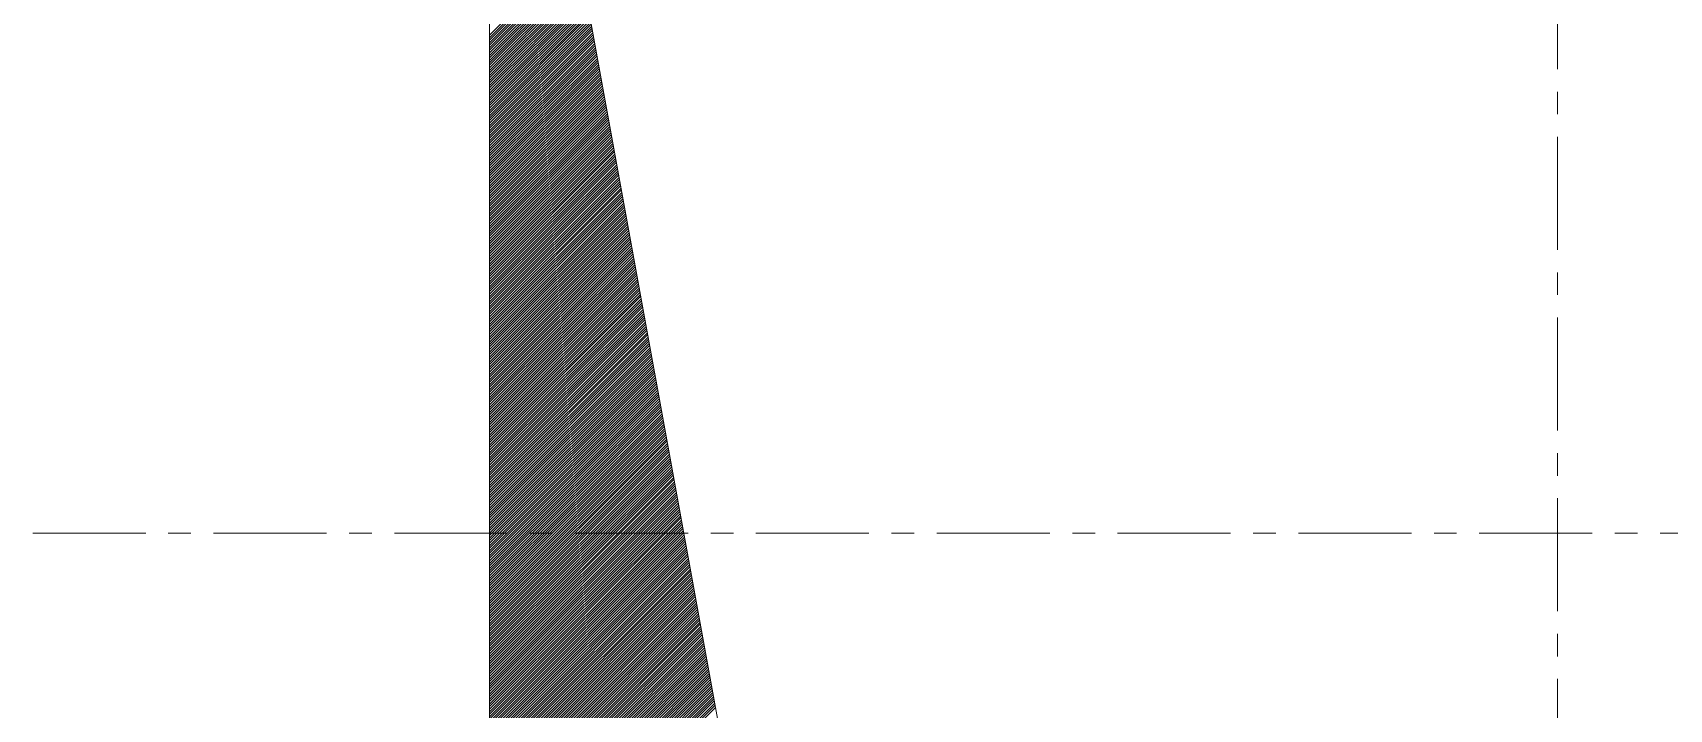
# Model space of a CAD drawing. Header units: millimetres. Extents: x -1319 to 21258, y 11161 to 27532.
# Drawn here: x 16919.7 to 17034.6, y 18629.6 to 18677.2 of the extents above; entities that cross this region are included whole.
import ezdxf

# ---------------------------------------------------------------- set-up
doc = ezdxf.new("R2010")
doc.units = ezdxf.units.MM
doc.linetypes.add('CENTER', pattern=[12.7, 7.9375, -1.5875, 1.5875, -1.5875])
doc.layers.add('CEN', color=1, linetype='CENTER', lineweight=9)
doc.layers.add('CIVIL', color=6, linetype='Continuous', lineweight=9)

# ---------------------------------------------------------------- blocks, each defined once
blk = doc.blocks.new('A$C8184bacf')
at = {"layer": 'CEN', "color": 1}
for p, q in [((11300, -4947.08, 448149755.6), (11300, -4732.9, 448149755.6)), ((11192.91, -4839.99, 448149755.6), (11407.09, -4839.99, 448149755.6))]:
    blk.add_line(p, q, dxfattribs=at)
at = {"layer": 'CIVIL', "color": 1}
for p, q in [((11225, -4914.99, 448149755.6), (11225, -4764.99, 448149755.6)), ((11225, -4764.99, 448149755.6), (11245, -4874.99, 448149755.6))]:
    blk.add_line(p, q, dxfattribs=at)
at = {"layer": 'CIVIL', "color": 1, "linetype": 'Continuous'}
for p, q in [((11231.15, -4798.84, 448149755.6), (11225, -4804.99, 448149755.6)), ((11231.18, -4798.99, 448149755.6), (11225, -4805.17, 448149755.6)), ((11231.21, -4799.14, 448149755.6), (11225, -4805.35, 448149755.6)), ((11231.24, -4799.29, 448149755.6), (11225, -4805.52, 448149755.6)), ((11231.26, -4799.44, 448149755.6), (11225, -4805.7, 448149755.6)), ((11231.29, -4799.59, 448149755.6), (11225, -4805.88, 448149755.6)), ((11231.32, -4799.74, 448149755.6), (11225, -4806.05, 448149755.6)), ((11231.34, -4799.89, 448149755.6), (11225, -4806.23, 448149755.6)), ((11231.37, -4800.03, 448149755.6), (11225, -4806.41, 448149755.6)), ((11231.4, -4800.18, 448149755.6), (11225, -4806.58, 448149755.6)), ((11231.43, -4800.33, 448149755.6), (11225, -4806.76, 448149755.6)), ((11231.45, -4800.48, 448149755.6), (11225, -4806.94, 448149755.6)), ((11231.48, -4800.63, 448149755.6), (11225, -4807.11, 448149755.6)), ((11231.51, -4800.78, 448149755.6), (11225, -4807.29, 448149755.6)), ((11231.53, -4800.93, 448149755.6), (11225, -4807.47, 448149755.6)), ((11231.56, -4801.08, 448149755.6), (11225, -4807.64, 448149755.6)), ((11231.59, -4801.23, 448149755.6), (11225, -4807.82, 448149755.6)), ((11231.62, -4801.38, 448149755.6), (11225, -4808, 448149755.6)), ((11231.64, -4801.53, 448149755.6), (11225, -4808.17, 448149755.6)), ((11231.67, -4801.68, 448149755.6), (11225, -4808.35, 448149755.6)), ((11231.7, -4801.83, 448149755.6), (11225, -4808.53, 448149755.6)), ((11231.73, -4801.98, 448149755.6), (11225, -4808.7, 448149755.6)), ((11231.75, -4802.13, 448149755.6), (11225, -4808.88, 448149755.6)), ((11231.78, -4802.28, 448149755.6), (11225, -4809.06, 448149755.6)), ((11231.81, -4802.43, 448149755.6), (11225, -4809.24, 448149755.6)), ((11231.83, -4802.58, 448149755.6), (11225, -4809.41, 448149755.6)), ((11231.86, -4802.73, 448149755.6), (11225, -4809.59, 448149755.6)), ((11231.89, -4802.88, 448149755.6), (11225, -4809.77, 448149755.6)), ((11231.92, -4803.03, 448149755.6), (11225, -4809.94, 448149755.6)), ((11231.94, -4803.18, 448149755.6), (11225, -4810.12, 448149755.6)), ((11231.97, -4803.33, 448149755.6), (11225, -4810.3, 448149755.6)), ((11232, -4803.48, 448149755.6), (11225, -4810.47, 448149755.6)), ((11232.02, -4803.62, 448149755.6), (11225, -4810.65, 448149755.6)), ((11232.05, -4803.77, 448149755.6), (11225, -4810.83, 448149755.6)), ((11232.08, -4803.92, 448149755.6), (11225, -4811, 448149755.6)), ((11232.11, -4804.07, 448149755.6), (11225, -4811.18, 448149755.6)), ((11232.13, -4804.22, 448149755.6), (11225, -4811.36, 448149755.6)), ((11232.16, -4804.37, 448149755.6), (11225, -4811.53, 448149755.6)), ((11232.19, -4804.52, 448149755.6), (11225, -4811.71, 448149755.6)), ((11232.21, -4804.67, 448149755.6), (11225, -4811.89, 448149755.6)), ((11232.24, -4804.82, 448149755.6), (11225, -4812.06, 448149755.6)), ((11232.27, -4804.97, 448149755.6), (11225, -4812.24, 448149755.6)), ((11232.3, -4805.12, 448149755.6), (11225, -4812.42, 448149755.6)), ((11232.32, -4805.27, 448149755.6), (11225, -4812.59, 448149755.6)), ((11232.35, -4805.42, 448149755.6), (11225, -4812.77, 448149755.6)), ((11232.38, -4805.57, 448149755.6), (11225, -4812.95, 448149755.6)), ((11232.41, -4805.72, 448149755.6), (11225, -4813.12, 448149755.6)), ((11232.43, -4805.87, 448149755.6), (11225, -4813.3, 448149755.6)), ((11232.46, -4806.02, 448149755.6), (11225, -4813.48, 448149755.6)), ((11232.49, -4806.17, 448149755.6), (11225, -4813.65, 448149755.6)), ((11232.51, -4806.32, 448149755.6), (11225, -4813.83, 448149755.6)), ((11232.54, -4806.47, 448149755.6), (11225, -4814.01, 448149755.6)), ((11232.57, -4806.62, 448149755.6), (11225, -4814.18, 448149755.6)), ((11232.6, -4806.77, 448149755.6), (11225, -4814.36, 448149755.6)), ((11232.62, -4806.92, 448149755.6), (11225, -4814.54, 448149755.6)), ((11232.65, -4807.07, 448149755.6), (11225, -4814.72, 448149755.6)), ((11232.68, -4807.21, 448149755.6), (11225, -4814.89, 448149755.6)), ((11232.7, -4807.36, 448149755.6), (11225, -4815.07, 448149755.6)), ((11232.73, -4807.51, 448149755.6), (11225, -4815.25, 448149755.6)), ((11232.76, -4807.66, 448149755.6), (11225, -4815.42, 448149755.6)), ((11232.79, -4807.81, 448149755.6), (11225, -4815.6, 448149755.6)), ((11232.81, -4807.96, 448149755.6), (11225, -4815.78, 448149755.6)), ((11232.84, -4808.11, 448149755.6), (11225, -4815.95, 448149755.6)), ((11232.87, -4808.26, 448149755.6), (11225, -4816.13, 448149755.6)), ((11232.89, -4808.41, 448149755.6), (11225, -4816.31, 448149755.6)), ((11232.92, -4808.56, 448149755.6), (11225, -4816.48, 448149755.6)), ((11232.95, -4808.71, 448149755.6), (11225, -4816.66, 448149755.6)), ((11232.98, -4808.86, 448149755.6), (11225, -4816.84, 448149755.6)), ((11233, -4809.01, 448149755.6), (11225, -4817.01, 448149755.6)), ((11233.03, -4809.16, 448149755.6), (11225, -4817.19, 448149755.6)), ((11233.06, -4809.31, 448149755.6), (11225, -4817.37, 448149755.6)), ((11233.09, -4809.46, 448149755.6), (11225, -4817.54, 448149755.6)), ((11233.11, -4809.61, 448149755.6), (11225, -4817.72, 448149755.6)), ((11233.14, -4809.76, 448149755.6), (11225, -4817.9, 448149755.6)), ((11233.17, -4809.91, 448149755.6), (11225, -4818.07, 448149755.6)), ((11233.19, -4810.06, 448149755.6), (11225, -4818.25, 448149755.6)), ((11233.22, -4810.21, 448149755.6), (11225, -4818.43, 448149755.6)), ((11233.25, -4810.36, 448149755.6), (11225, -4818.6, 448149755.6)), ((11233.28, -4810.51, 448149755.6), (11225, -4818.78, 448149755.6)), ((11233.3, -4810.66, 448149755.6), (11225, -4818.96, 448149755.6)), ((11233.33, -4810.8, 448149755.6), (11225, -4819.13, 448149755.6)), ((11233.36, -4810.95, 448149755.6), (11225, -4819.31, 448149755.6)), ((11233.38, -4811.1, 448149755.6), (11225, -4819.49, 448149755.6)), ((11233.41, -4811.25, 448149755.6), (11225, -4819.66, 448149755.6)), ((11233.44, -4811.4, 448149755.6), (11225, -4819.84, 448149755.6)), ((11233.47, -4811.55, 448149755.6), (11225, -4820.02, 448149755.6)), ((11233.49, -4811.7, 448149755.6), (11225, -4820.2, 448149755.6)), ((11233.52, -4811.85, 448149755.6), (11225, -4820.37, 448149755.6)), ((11233.55, -4812, 448149755.6), (11225, -4820.55, 448149755.6)), ((11233.57, -4812.15, 448149755.6), (11225, -4820.73, 448149755.6)), ((11233.6, -4812.3, 448149755.6), (11225, -4820.9, 448149755.6)), ((11233.63, -4812.45, 448149755.6), (11225, -4821.08, 448149755.6)), ((11233.66, -4812.6, 448149755.6), (11225, -4821.26, 448149755.6)), ((11233.68, -4812.75, 448149755.6), (11225, -4821.43, 448149755.6)), ((11233.71, -4812.9, 448149755.6), (11225, -4821.61, 448149755.6)), ((11233.74, -4813.05, 448149755.6), (11225, -4821.79, 448149755.6)), ((11233.76, -4813.2, 448149755.6), (11225, -4821.96, 448149755.6)), ((11233.79, -4813.35, 448149755.6), (11225, -4822.14, 448149755.6)), ((11233.82, -4813.5, 448149755.6), (11225, -4822.32, 448149755.6)), ((11233.85, -4813.65, 448149755.6), (11225, -4822.49, 448149755.6)), ((11233.87, -4813.8, 448149755.6), (11225, -4822.67, 448149755.6)), ((11233.9, -4813.95, 448149755.6), (11225, -4822.85, 448149755.6)), ((11233.93, -4814.1, 448149755.6), (11225, -4823.02, 448149755.6)), ((11233.96, -4814.25, 448149755.6), (11225, -4823.2, 448149755.6)), ((11233.98, -4814.39, 448149755.6), (11225, -4823.38, 448149755.6)), ((11234.01, -4814.54, 448149755.6), (11225, -4823.55, 448149755.6)), ((11234.04, -4814.69, 448149755.6), (11225, -4823.73, 448149755.6)), ((11234.06, -4814.84, 448149755.6), (11225, -4823.91, 448149755.6)), ((11234.09, -4814.99, 448149755.6), (11225, -4824.08, 448149755.6)), ((11234.12, -4815.14, 448149755.6), (11225, -4824.26, 448149755.6)), ((11234.15, -4815.29, 448149755.6), (11225, -4824.44, 448149755.6)), ((11234.17, -4815.44, 448149755.6), (11225, -4824.61, 448149755.6)), ((11234.2, -4815.59, 448149755.6), (11225, -4824.79, 448149755.6)), ((11234.23, -4815.74, 448149755.6), (11225, -4824.97, 448149755.6)), ((11234.25, -4815.89, 448149755.6), (11225, -4825.14, 448149755.6)), ((11234.28, -4816.04, 448149755.6), (11225, -4825.32, 448149755.6)), ((11234.31, -4816.19, 448149755.6), (11225, -4825.5, 448149755.6)), ((11234.34, -4816.34, 448149755.6), (11225, -4825.68, 448149755.6)), ((11234.36, -4816.49, 448149755.6), (11225, -4825.85, 448149755.6)), ((11234.39, -4816.64, 448149755.6), (11225, -4826.03, 448149755.6)), ((11234.42, -4816.79, 448149755.6), (11225, -4826.21, 448149755.6)), ((11234.44, -4816.94, 448149755.6), (11225, -4826.38, 448149755.6)), ((11234.47, -4817.09, 448149755.6), (11225, -4826.56, 448149755.6)), ((11234.5, -4817.24, 448149755.6), (11225, -4826.74, 448149755.6)), ((11234.53, -4817.39, 448149755.6), (11225, -4826.91, 448149755.6)), ((11234.55, -4817.54, 448149755.6), (11225, -4827.09, 448149755.6)), ((11234.58, -4817.69, 448149755.6), (11225, -4827.27, 448149755.6)), ((11234.61, -4817.83, 448149755.6), (11225, -4827.44, 448149755.6)), ((11234.64, -4817.98, 448149755.6), (11225, -4827.62, 448149755.6)), ((11234.66, -4818.13, 448149755.6), (11225, -4827.8, 448149755.6)), ((11234.69, -4818.28, 448149755.6), (11225, -4827.97, 448149755.6)), ((11234.72, -4818.43, 448149755.6), (11225, -4828.15, 448149755.6)), ((11234.74, -4818.58, 448149755.6), (11225, -4828.33, 448149755.6)), ((11234.77, -4818.73, 448149755.6), (11225, -4828.5, 448149755.6)), ((11234.8, -4818.88, 448149755.6), (11225, -4828.68, 448149755.6)), ((11234.83, -4819.03, 448149755.6), (11225, -4828.86, 448149755.6)), ((11234.85, -4819.18, 448149755.6), (11225, -4829.03, 448149755.6)), ((11234.88, -4819.33, 448149755.6), (11225, -4829.21, 448149755.6)), ((11234.91, -4819.48, 448149755.6), (11225, -4829.39, 448149755.6)), ((11234.93, -4819.63, 448149755.6), (11225, -4829.56, 448149755.6)), ((11234.96, -4819.78, 448149755.6), (11225, -4829.74, 448149755.6)), ((11234.99, -4819.93, 448149755.6), (11225, -4829.92, 448149755.6)), ((11235.02, -4820.08, 448149755.6), (11225, -4830.09, 448149755.6)), ((11235.04, -4820.23, 448149755.6), (11225, -4830.27, 448149755.6)), ((11235.07, -4820.38, 448149755.6), (11225, -4830.45, 448149755.6)), ((11235.1, -4820.53, 448149755.6), (11225, -4830.63, 448149755.6)), ((11235.12, -4820.68, 448149755.6), (11225, -4830.8, 448149755.6)), ((11235.15, -4820.83, 448149755.6), (11225, -4830.98, 448149755.6)), ((11235.18, -4820.98, 448149755.6), (11225, -4831.16, 448149755.6)), ((11235.21, -4821.13, 448149755.6), (11225, -4831.33, 448149755.6)), ((11235.23, -4821.28, 448149755.6), (11225, -4831.51, 448149755.6)), ((11235.26, -4821.42, 448149755.6), (11225, -4831.69, 448149755.6)), ((11235.29, -4821.57, 448149755.6), (11225, -4831.86, 448149755.6)), ((11235.32, -4821.72, 448149755.6), (11225, -4832.04, 448149755.6)), ((11235.34, -4821.87, 448149755.6), (11225, -4832.22, 448149755.6)), ((11235.37, -4822.02, 448149755.6), (11225, -4832.39, 448149755.6)), ((11235.4, -4822.17, 448149755.6), (11225, -4832.57, 448149755.6)), ((11235.42, -4822.32, 448149755.6), (11225, -4832.75, 448149755.6)), ((11235.45, -4822.47, 448149755.6), (11225, -4832.92, 448149755.6)), ((11235.48, -4822.62, 448149755.6), (11225, -4833.1, 448149755.6)), ((11235.51, -4822.77, 448149755.6), (11225, -4833.28, 448149755.6)), ((11235.53, -4822.92, 448149755.6), (11225, -4833.45, 448149755.6)), ((11235.56, -4823.07, 448149755.6), (11225, -4833.63, 448149755.6)), ((11235.59, -4823.22, 448149755.6), (11225, -4833.81, 448149755.6)), ((11235.61, -4823.37, 448149755.6), (11225, -4833.98, 448149755.6)), ((11235.64, -4823.52, 448149755.6), (11225, -4834.16, 448149755.6)), ((11235.67, -4823.67, 448149755.6), (11225, -4834.34, 448149755.6)), ((11235.7, -4823.82, 448149755.6), (11225, -4834.51, 448149755.6)), ((11235.72, -4823.97, 448149755.6), (11225, -4834.69, 448149755.6)), ((11235.75, -4824.12, 448149755.6), (11225, -4834.87, 448149755.6)), ((11235.78, -4824.27, 448149755.6), (11225, -4835.04, 448149755.6)), ((11235.8, -4824.42, 448149755.6), (11225, -4835.22, 448149755.6)), ((11235.83, -4824.57, 448149755.6), (11225, -4835.4, 448149755.6)), ((11235.86, -4824.72, 448149755.6), (11225, -4835.57, 448149755.6)), ((11235.89, -4824.87, 448149755.6), (11225, -4835.75, 448149755.6)), ((11235.91, -4825.01, 448149755.6), (11225, -4835.93, 448149755.6)), ((11235.94, -4825.16, 448149755.6), (11225, -4836.11, 448149755.6)), ((11235.97, -4825.31, 448149755.6), (11225, -4836.28, 448149755.6)), ((11236, -4825.46, 448149755.6), (11225, -4836.46, 448149755.6)), ((11236.02, -4825.61, 448149755.6), (11225, -4836.64, 448149755.6)), ((11236.05, -4825.76, 448149755.6), (11225, -4836.81, 448149755.6)), ((11236.08, -4825.91, 448149755.6), (11225, -4836.99, 448149755.6)), ((11236.1, -4826.06, 448149755.6), (11225, -4837.17, 448149755.6)), ((11236.13, -4826.21, 448149755.6), (11225, -4837.34, 448149755.6)), ((11236.16, -4826.36, 448149755.6), (11225, -4837.52, 448149755.6)), ((11236.19, -4826.51, 448149755.6), (11225, -4837.7, 448149755.6)), ((11236.21, -4826.66, 448149755.6), (11225, -4837.87, 448149755.6)), ((11236.24, -4826.81, 448149755.6), (11225, -4838.05, 448149755.6)), ((11236.27, -4826.96, 448149755.6), (11225, -4838.23, 448149755.6)), ((11236.29, -4827.11, 448149755.6), (11225, -4838.4, 448149755.6)), ((11236.32, -4827.26, 448149755.6), (11225, -4838.58, 448149755.6)), ((11236.35, -4827.41, 448149755.6), (11225, -4838.76, 448149755.6)), ((11236.38, -4827.56, 448149755.6), (11225, -4838.93, 448149755.6)), ((11236.4, -4827.71, 448149755.6), (11225, -4839.11, 448149755.6)), ((11236.43, -4827.86, 448149755.6), (11225, -4839.29, 448149755.6)), ((11236.46, -4828.01, 448149755.6), (11225, -4839.46, 448149755.6)), ((11236.48, -4828.16, 448149755.6), (11225, -4839.64, 448149755.6)), ((11236.51, -4828.31, 448149755.6), (11225, -4839.82, 448149755.6)), ((11236.54, -4828.46, 448149755.6), (11225, -4839.99, 448149755.6)), ((11236.57, -4828.6, 448149755.6), (11225, -4840.17, 448149755.6)), ((11236.59, -4828.75, 448149755.6), (11225, -4840.35, 448149755.6)), ((11236.62, -4828.9, 448149755.6), (11225, -4840.52, 448149755.6)), ((11236.65, -4829.05, 448149755.6), (11225, -4840.7, 448149755.6)), ((11236.68, -4829.2, 448149755.6), (11225, -4840.88, 448149755.6)), ((11236.7, -4829.35, 448149755.6), (11225, -4841.05, 448149755.6)), ((11236.73, -4829.5, 448149755.6), (11225, -4841.23, 448149755.6)), ((11236.76, -4829.65, 448149755.6), (11225, -4841.41, 448149755.6)), ((11236.78, -4829.8, 448149755.6), (11225, -4841.59, 448149755.6)), ((11236.81, -4829.95, 448149755.6), (11225, -4841.76, 448149755.6)), ((11236.84, -4830.1, 448149755.6), (11225, -4841.94, 448149755.6)), ((11236.87, -4830.25, 448149755.6), (11225, -4842.12, 448149755.6)), ((11236.89, -4830.4, 448149755.6), (11225, -4842.29, 448149755.6)), ((11236.92, -4830.55, 448149755.6), (11225, -4842.47, 448149755.6)), ((11236.95, -4830.7, 448149755.6), (11225, -4842.65, 448149755.6)), ((11236.97, -4830.85, 448149755.6), (11225, -4842.82, 448149755.6)), ((11237, -4831, 448149755.6), (11225, -4843, 448149755.6)), ((11237.03, -4831.15, 448149755.6), (11225, -4843.18, 448149755.6)), ((11237.06, -4831.3, 448149755.6), (11225, -4843.35, 448149755.6)), ((11237.08, -4831.45, 448149755.6), (11225, -4843.53, 448149755.6)), ((11237.11, -4831.6, 448149755.6), (11225, -4843.71, 448149755.6)), ((11237.14, -4831.75, 448149755.6), (11225, -4843.88, 448149755.6)), ((11237.16, -4831.9, 448149755.6), (11225, -4844.06, 448149755.6)), ((11237.19, -4832.05, 448149755.6), (11225, -4844.24, 448149755.6)), ((11237.22, -4832.19, 448149755.6), (11225, -4844.41, 448149755.6)), ((11237.25, -4832.34, 448149755.6), (11225, -4844.59, 448149755.6)), ((11237.27, -4832.49, 448149755.6), (11225, -4844.77, 448149755.6)), ((11237.3, -4832.64, 448149755.6), (11225, -4844.94, 448149755.6)), ((11237.33, -4832.79, 448149755.6), (11225, -4845.12, 448149755.6)), ((11237.35, -4832.94, 448149755.6), (11225, -4845.3, 448149755.6)), ((11237.38, -4833.09, 448149755.6), (11225, -4845.47, 448149755.6)), ((11237.41, -4833.24, 448149755.6), (11225, -4845.65, 448149755.6)), ((11237.44, -4833.39, 448149755.6), (11225, -4845.83, 448149755.6)), ((11237.46, -4833.54, 448149755.6), (11225, -4846, 448149755.6)), ((11237.49, -4833.69, 448149755.6), (11225, -4846.18, 448149755.6)), ((11237.52, -4833.84, 448149755.6), (11225, -4846.36, 448149755.6)), ((11237.55, -4833.99, 448149755.6), (11225, -4846.53, 448149755.6)), ((11237.57, -4834.14, 448149755.6), (11225, -4846.71, 448149755.6)), ((11237.6, -4834.29, 448149755.6), (11225, -4846.89, 448149755.6)), ((11237.63, -4834.44, 448149755.6), (11225, -4847.07, 448149755.6)), ((11237.65, -4834.59, 448149755.6), (11225, -4847.24, 448149755.6)), ((11237.68, -4834.74, 448149755.6), (11225, -4847.42, 448149755.6)), ((11237.71, -4834.89, 448149755.6), (11225, -4847.6, 448149755.6)), ((11237.74, -4835.04, 448149755.6), (11225, -4847.77, 448149755.6)), ((11237.76, -4835.19, 448149755.6), (11225, -4847.95, 448149755.6)), ((11237.79, -4835.34, 448149755.6), (11225, -4848.13, 448149755.6)), ((11237.82, -4835.49, 448149755.6), (11225, -4848.3, 448149755.6)), ((11237.84, -4835.63, 448149755.6), (11225, -4848.48, 448149755.6)), ((11237.87, -4835.78, 448149755.6), (11225, -4848.66, 448149755.6)), ((11237.9, -4835.93, 448149755.6), (11225, -4848.83, 448149755.6)), ((11237.93, -4836.08, 448149755.6), (11225, -4849.01, 448149755.6)), ((11237.95, -4836.23, 448149755.6), (11225, -4849.19, 448149755.6)), ((11237.98, -4836.38, 448149755.6), (11225, -4849.36, 448149755.6)), ((11238.01, -4836.53, 448149755.6), (11225, -4849.54, 448149755.6)), ((11238.03, -4836.68, 448149755.6), (11225, -4849.72, 448149755.6)), ((11238.06, -4836.83, 448149755.6), (11225, -4849.89, 448149755.6)), ((11238.09, -4836.98, 448149755.6), (11225, -4850.07, 448149755.6)), ((11238.12, -4837.13, 448149755.6), (11225, -4850.25, 448149755.6)), ((11238.14, -4837.28, 448149755.6), (11225, -4850.42, 448149755.6)), ((11238.17, -4837.43, 448149755.6), (11225, -4850.6, 448149755.6)), ((11238.2, -4837.58, 448149755.6), (11225, -4850.78, 448149755.6)), ((11238.23, -4837.73, 448149755.6), (11225, -4850.95, 448149755.6)), ((11238.25, -4837.88, 448149755.6), (11225, -4851.13, 448149755.6)), ((11238.28, -4838.03, 448149755.6), (11225, -4851.31, 448149755.6)), ((11238.31, -4838.18, 448149755.6), (11225, -4851.48, 448149755.6)), ((11238.33, -4838.33, 448149755.6), (11225, -4851.66, 448149755.6)), ((11238.36, -4838.48, 448149755.6), (11225, -4851.84, 448149755.6)), ((11238.39, -4838.63, 448149755.6), (11225, -4852.01, 448149755.6)), ((11238.42, -4838.78, 448149755.6), (11225, -4852.19, 448149755.6)), ((11238.44, -4838.93, 448149755.6), (11225, -4852.37, 448149755.6)), ((11238.47, -4839.08, 448149755.6), (11225, -4852.55, 448149755.6)), ((11238.5, -4839.22, 448149755.6), (11225, -4852.72, 448149755.6)), ((11238.52, -4839.37, 448149755.6), (11225, -4852.9, 448149755.6)), ((11238.55, -4839.52, 448149755.6), (11225, -4853.08, 448149755.6)), ((11238.58, -4839.67, 448149755.6), (11225, -4853.25, 448149755.6)), ((11238.61, -4839.82, 448149755.6), (11225, -4853.43, 448149755.6)), ((11238.63, -4839.97, 448149755.6), (11225, -4853.61, 448149755.6)), ((11238.66, -4840.12, 448149755.6), (11225, -4853.78, 448149755.6)), ((11238.69, -4840.27, 448149755.6), (11225, -4853.96, 448149755.6)), ((11238.71, -4840.42, 448149755.6), (11225, -4854.14, 448149755.6)), ((11238.74, -4840.57, 448149755.6), (11225, -4854.31, 448149755.6)), ((11238.77, -4840.72, 448149755.6), (11225, -4854.49, 448149755.6)), ((11238.8, -4840.87, 448149755.6), (11225, -4854.67, 448149755.6)), ((11238.82, -4841.02, 448149755.6), (11225, -4854.84, 448149755.6)), ((11238.85, -4841.17, 448149755.6), (11225, -4855.02, 448149755.6)), ((11238.88, -4841.32, 448149755.6), (11225, -4855.2, 448149755.6)), ((11238.91, -4841.47, 448149755.6), (11225, -4855.37, 448149755.6)), ((11238.93, -4841.62, 448149755.6), (11225, -4855.55, 448149755.6)), ((11238.96, -4841.77, 448149755.6), (11225, -4855.73, 448149755.6)), ((11238.99, -4841.92, 448149755.6), (11225, -4855.9, 448149755.6)), ((11239.01, -4842.07, 448149755.6), (11225, -4856.08, 448149755.6)), ((11239.04, -4842.22, 448149755.6), (11225, -4856.26, 448149755.6)), ((11239.07, -4842.37, 448149755.6), (11225, -4856.43, 448149755.6)), ((11239.1, -4842.52, 448149755.6), (11225, -4856.61, 448149755.6)), ((11239.12, -4842.67, 448149755.6), (11225, -4856.79, 448149755.6)), ((11239.15, -4842.81, 448149755.6), (11225, -4856.96, 448149755.6)), ((11239.18, -4842.96, 448149755.6), (11225, -4857.14, 448149755.6)), ((11239.2, -4843.11, 448149755.6), (11225, -4857.32, 448149755.6)), ((11239.23, -4843.26, 448149755.6), (11225, -4857.5, 448149755.6)), ((11239.26, -4843.41, 448149755.6), (11225, -4857.67, 448149755.6)), ((11239.29, -4843.56, 448149755.6), (11225, -4857.85, 448149755.6)), ((11239.31, -4843.71, 448149755.6), (11225, -4858.03, 448149755.6)), ((11239.34, -4843.86, 448149755.6), (11225, -4858.2, 448149755.6)), ((11239.37, -4844.01, 448149755.6), (11225, -4858.38, 448149755.6)), ((11239.39, -4844.16, 448149755.6), (11225, -4858.56, 448149755.6)), ((11239.42, -4844.31, 448149755.6), (11225, -4858.73, 448149755.6)), ((11239.45, -4844.46, 448149755.6), (11225, -4858.91, 448149755.6)), ((11239.48, -4844.61, 448149755.6), (11225, -4859.09, 448149755.6)), ((11239.5, -4844.76, 448149755.6), (11225, -4859.26, 448149755.6)), ((11239.53, -4844.91, 448149755.6), (11225, -4859.44, 448149755.6)), ((11239.56, -4845.06, 448149755.6), (11225, -4859.62, 448149755.6)), ((11239.59, -4845.21, 448149755.6), (11225, -4859.79, 448149755.6)), ((11239.61, -4845.36, 448149755.6), (11225, -4859.97, 448149755.6)), ((11239.64, -4845.51, 448149755.6), (11225, -4860.15, 448149755.6)), ((11239.67, -4845.66, 448149755.6), (11225, -4860.32, 448149755.6)), ((11239.69, -4845.81, 448149755.6), (11225, -4860.5, 448149755.6)), ((11239.72, -4845.96, 448149755.6), (11225, -4860.68, 448149755.6)), ((11239.75, -4846.11, 448149755.6), (11225, -4860.85, 448149755.6)), ((11239.78, -4846.26, 448149755.6), (11225, -4861.03, 448149755.6)), ((11239.8, -4846.4, 448149755.6), (11225, -4861.21, 448149755.6)), ((11239.83, -4846.55, 448149755.6), (11225, -4861.38, 448149755.6)), ((11239.86, -4846.7, 448149755.6), (11225, -4861.56, 448149755.6)), ((11239.88, -4846.85, 448149755.6), (11225, -4861.74, 448149755.6)), ((11239.91, -4847, 448149755.6), (11225, -4861.91, 448149755.6)), ((11239.94, -4847.15, 448149755.6), (11225, -4862.09, 448149755.6)), ((11239.97, -4847.3, 448149755.6), (11225, -4862.27, 448149755.6)), ((11239.99, -4847.45, 448149755.6), (11225, -4862.44, 448149755.6)), ((11240.02, -4847.6, 448149755.6), (11225, -4862.62, 448149755.6)), ((11240.05, -4847.75, 448149755.6), (11225, -4862.8, 448149755.6)), ((11240.07, -4847.9, 448149755.6), (11225, -4862.98, 448149755.6)), ((11240.1, -4848.05, 448149755.6), (11225, -4863.15, 448149755.6)), ((11240.13, -4848.2, 448149755.6), (11225, -4863.33, 448149755.6)), ((11240.16, -4848.35, 448149755.6), (11225, -4863.51, 448149755.6)), ((11240.18, -4848.5, 448149755.6), (11225, -4863.68, 448149755.6)), ((11240.21, -4848.65, 448149755.6), (11225, -4863.86, 448149755.6)), ((11240.24, -4848.8, 448149755.6), (11225, -4864.04, 448149755.6)), ((11240.26, -4848.95, 448149755.6), (11225, -4864.21, 448149755.6)), ((11240.29, -4849.1, 448149755.6), (11225, -4864.39, 448149755.6)), ((11240.32, -4849.25, 448149755.6), (11225, -4864.57, 448149755.6)), ((11240.35, -4849.4, 448149755.6), (11225, -4864.74, 448149755.6)), ((11240.37, -4849.55, 448149755.6), (11225, -4864.92, 448149755.6)), ((11240.4, -4849.7, 448149755.6), (11225, -4865.1, 448149755.6)), ((11240.43, -4849.85, 448149755.6), (11225, -4865.27, 448149755.6)), ((11240.46, -4849.99, 448149755.6), (11225, -4865.45, 448149755.6)), ((11240.48, -4850.14, 448149755.6), (11225, -4865.63, 448149755.6)), ((11240.51, -4850.29, 448149755.6), (11225, -4865.8, 448149755.6)), ((11240.54, -4850.44, 448149755.6), (11225, -4865.98, 448149755.6)), ((11240.56, -4850.59, 448149755.6), (11225, -4866.16, 448149755.6)), ((11240.59, -4850.74, 448149755.6), (11225, -4866.33, 448149755.6)), ((11240.62, -4850.89, 448149755.6), (11225, -4866.51, 448149755.6)), ((11240.65, -4851.04, 448149755.6), (11225, -4866.69, 448149755.6)), ((11240.67, -4851.19, 448149755.6), (11225, -4866.86, 448149755.6)), ((11240.7, -4851.34, 448149755.6), (11225, -4867.04, 448149755.6)), ((11240.73, -4851.49, 448149755.6), (11225, -4867.22, 448149755.6)), ((11240.75, -4851.64, 448149755.6), (11225, -4867.39, 448149755.6)), ((11240.78, -4851.79, 448149755.6), (11225, -4867.57, 448149755.6)), ((11240.81, -4851.94, 448149755.6), (11225, -4867.75, 448149755.6)), ((11240.84, -4852.09, 448149755.6), (11225, -4867.92, 448149755.6)), ((11240.86, -4852.24, 448149755.6), (11225, -4868.1, 448149755.6))]:
    blk.add_line(p, q, dxfattribs=at)

msp = doc.modelspace()

# ---------------------------------------------------------------- block references
msp.add_blockref('A$C8184bacf', (5726.78, 23482.01))

doc.saveas('drawing.dxf')
